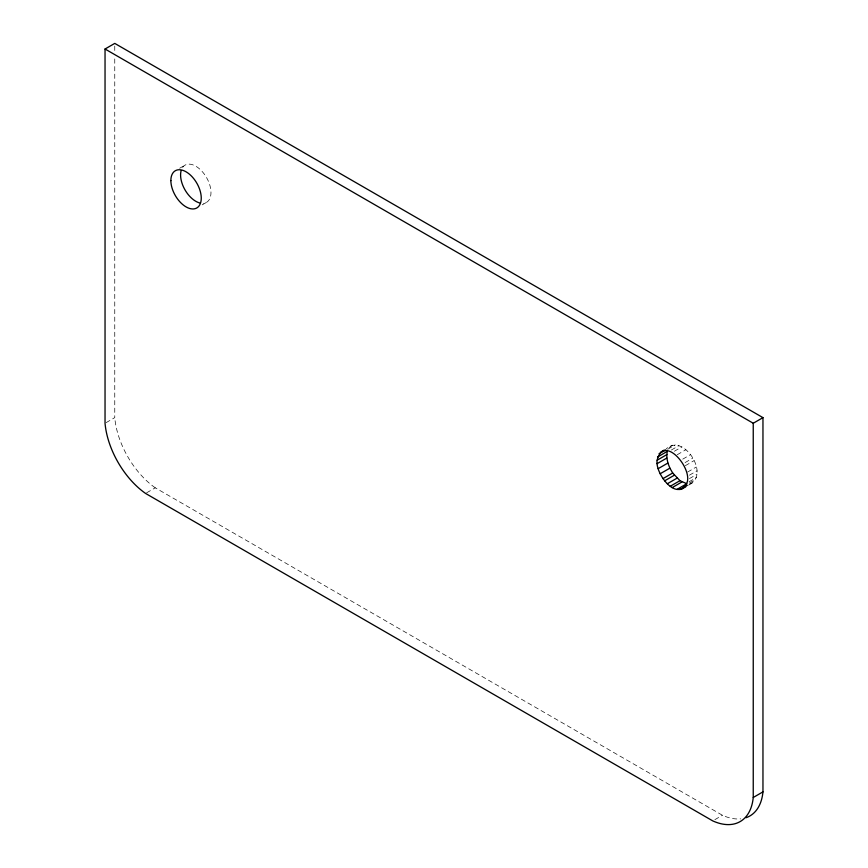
<?xml version="1.0" encoding="UTF-8"?>
<svg xmlns="http://www.w3.org/2000/svg" width="868" height="868" viewBox="0 0 868 868"><rect width="100%" height="100%" fill="white"/><g stroke="black" fill="none" stroke-linecap="round" stroke-linejoin="round"><path stroke-width="0.65" stroke-dasharray="4.34 3.25" d="M689.528 483.997C710.284 475.534 683.756 432.383 666.201 448.908M672.678 445.165L666.624 449.298M179.643 168.251L185.047 165.137M202.211 204.848L206.53 202.352M106.124 422.629L114.76 417.638L114.76 56.962M146.627 492.796L155.274 487.816L722.447 815.269A64.46 37.215 60 0 0 740.697 818.86M667.698 449.298L675.261 444.926M671.42 449.982L678.982 445.62M674.371 451.241L681.933 446.879M677.224 454.734L685.872 449.743M682.758 459.129L690.32 454.756M685.112 462.579L692.675 458.217M685.34 465.671L693.988 460.68M687.586 472.051L696.223 467.06M689.431 475.176L696.993 470.814M689.442 478.615L697.004 474.243M689.051 481.794L696.613 477.433M689.496 482.966L695.973 479.223M688.595 485.169L693.999 482.044M714.885 819.631L722.447 815.269M114.76 46.112L114.76 51.538M155.274 487.816A64.46 37.215 60 0 1 114.76 417.638M182.627 167.372A21.483 12.402 60 0 1 206.53 177.539A21.483 12.402 60 0 1 203.383 203.318"/><path stroke-width="1.3" d="M657.152 460.203C663.608 433.761 692.99 468.308 686.892 483.042C676.552 502.572 654.646 472.745 657.152 460.203L666.874 454.582L667.264 451.403L657.543 457.024M762.961 791.876L753.24 797.486A64.46 37.215 60 0 1 712.726 820.878L145.553 493.425A64.46 37.215 60 0 1 105.039 423.259L105.039 49.009L114.76 43.4L762.961 417.638L762.961 791.876A64.46 37.215 60 0 1 746.013 817.721M660.863 451.989L664.107 450.123M659.062 453.66L665.539 449.917M657.152 463.642L666.874 458.022L666.874 454.582M658.183 468.655L667.904 463.045L666.874 458.022M660.168 473.765L669.89 468.156L667.904 463.045M105.039 49.009L753.24 423.248L762.961 417.638M662.978 478.626L672.7 473.006L679.97 480.677L686.794 483.726L677.073 489.335M664.617 480.839L674.338 475.219M667.362 483.736L677.094 478.127M670.237 486.286L679.97 480.677M672.212 487.577L681.933 481.957M679.807 489.606L687.369 485.245M681.467 489.281L685.796 486.785M669.89 468.156L672.7 473.006M753.24 423.248L753.24 797.486M199.716 202.96A21.483 12.402 60 0 1 181.108 170.725M170.866 180.587A21.483 12.402 60 0 0 193.662 208.928A21.483 12.402 60 0 0 193.662 178.548A21.483 12.402 60 0 0 170.866 180.587"/></g></svg>
